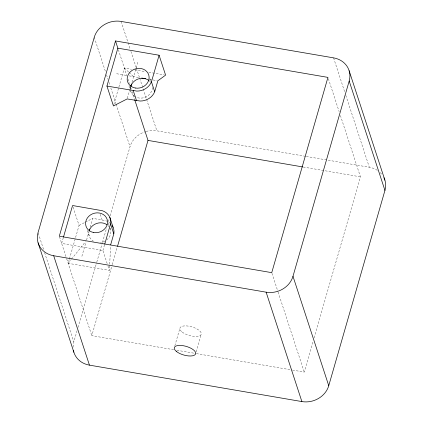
<?xml version="1.0" encoding="UTF-8"?>
<svg xmlns="http://www.w3.org/2000/svg" width="423" height="423" viewBox="0 0 423 423"><rect width="100%" height="100%" fill="white"/><g stroke="black" fill="none" stroke-linecap="round" stroke-linejoin="round"><path stroke-width="0.32" stroke-dasharray="2.12 1.59" d="M69.25 259.521L68.161 263.312L109.404 270.382L110.583 246.128M63.297 237.737L61.658 243.421L102.9 250.495L107.167 263.545M69.435 258.887L79.069 225.406L72.973 206.762M113.808 104.687L118.72 87.63M118.9 87.001L124.357 68.05L131.442 69.266M81.888 256.275L86.022 241.903M86.556 240.047L89.015 231.503A11.109 9.798 -18.1 0 0 93.388 241.179M90.273 227.135L92.801 218.363L105.655 220.679A14.329 12.642 -18.1 0 1 107.812 221.626M127.349 98.305L129.877 89.533M130.057 88.904L130.776 86.398A11.109 9.798 -18.1 0 0 133.652 95.767M132.008 82.125L135.926 68.515M136.106 67.886L138.083 61.012M73.084 347.146A22.213 19.595 -18.1 0 1 73.819 341.969L77.282 329.924M78.012 327.386L96.624 262.725M96.804 262.091L102.281 243.072M102.461 242.437L106.659 227.854M108.484 221.515L109.393 218.347M110.123 215.809L130.009 146.707A22.213 19.595 -18.1 0 1 145.501 131.622M102.9 250.495L104.539 244.795M173.668 349.705L91.812 335.666L112.063 265.295M112.243 264.666L117.351 246.91M174.852 345.765L179.923 328.126M196.214 351.857L201.285 334.223M292.557 370.093L304.248 372.103L313.189 341.038M314.104 337.866L360.444 176.84L340.409 115.542M68.161 263.312L71.059 259.706M71.471 259.193L85.552 241.686M79.069 225.406L84.79 222.472M85.361 222.175L92.801 218.363M134.667 69.816L145.618 71.693M148.843 72.248L164.309 74.903M116.611 73.724L126.667 75.447M129.184 75.881L139.833 77.705M149.404 79.35L157.203 80.687M146.115 131.437A22.213 19.595 -18.1 0 1 156.875 130.823L305.649 156.341M306.3 156.452L369.316 167.259A22.213 19.595 -18.1 0 1 377.771 170.628M303.275 167.032L360.444 176.84M176.914 350.265L195.759 353.496M196.404 353.607L291.907 369.982M124.357 68.05L128.507 71.915M128.973 72.344L133.583 76.637M333.557 57.861L344.798 92.24M345.818 95.371L369.316 167.259M328.348 78.636L339.183 111.788M271.947 273.274L277.879 291.415M278.08 292.039L304.248 372.103M149.969 78.699L150.784 81.19M121.121 21.43L127.862 42.057M128.063 42.681L130.11 48.936M130.924 51.432L136.238 67.685M136.444 68.314L139.505 77.689M139.712 78.313L156.875 130.823M118.361 49.713L126.948 75.981M127.968 79.106L129.401 83.484M130.628 87.238L131.241 89.116M132.061 91.617L134.514 99.125M128.967 85.932L130.792 91.527M94.255 37.309L105.697 72.317M106.517 74.818L107.944 79.196M108.965 82.321L109.985 85.446M110.805 87.947L115.913 103.572M116.119 104.201L130.009 146.707M108.388 223.196L108.997 225.057M110.012 228.166L110.419 229.409M100.283 214.355L102.112 219.949M107.981 266.03L109.404 270.382M87.381 230.424L89.211 236.018M59.511 236.843L66.533 258.337M66.739 258.961L91.812 335.666M38.266 233.2L43.781 250.078M44.6 252.579L73.819 341.969M380.166 172.568A22.213 19.595 -18.1 0 1 382.323 175.027M108.796 222.228A14.329 12.642 -18.1 0 1 110.154 223.275M109.954 228.214A11.109 9.798 -18.1 0 1 106.755 239.926M104.835 241.189A11.109 9.798 -18.1 0 1 100.42 242.564M108.05 225.607A11.109 9.798 -18.1 0 1 109.314 227.098M152.386 87.455A11.109 9.798 -18.1 0 1 135.936 97.179M135.445 96.946A11.109 9.798 -18.1 0 1 134.07 96.09M149.631 81.116A11.109 9.798 -18.1 0 1 150.514 82.083M182.218 332.081A11.109 4.489 16.1 0 0 200.618 335.238A11.109 4.489 16.1 0 0 188.981 326.202A11.109 4.489 16.1 0 0 182.218 332.081"/><path stroke-width="0.63" d="M115.5 40.952L59.305 236.214L271.746 272.65L327.941 77.388L115.5 40.952L117.954 48.46M63.476 237.102L72.566 205.52L102.403 210.733A14.329 12.642 -18.1 0 1 110.551 223.904L113.803 233.845L110.646 244.817M106.945 86.059L117.853 48.159L159.096 55.233L165.599 75.12L157.853 80.798L154.691 91.765A14.329 12.642 -18.1 0 1 140.087 101.034L127.17 98.929L113.449 105.951L106.945 86.059L136.835 91.088A14.329 12.642 -18.1 0 0 151.445 81.824L159.096 55.233M89.734 229.012L89.19 230.895A11.109 9.798 -18.1 0 1 107.141 224.846M131.479 83.96L130.776 86.398A11.109 9.798 -18.1 0 1 149.145 80.677M104.724 244.161L110.551 223.904M117.536 246.276L148.002 140.404L134.715 99.749M328.745 385.691L292.991 276.293L349.181 81.031A22.213 19.595 -18.1 0 0 333.557 57.861L121.121 21.43A22.213 19.595 -18.1 0 0 94.255 37.309L38.059 232.571A22.213 19.595 -18.1 0 0 53.684 255.741L89.443 365.139L301.879 401.57A22.213 19.595 -18.1 0 0 328.745 385.691L384.941 190.429A22.213 19.595 -18.1 0 0 383.973 177.787M141.71 78.028L145.507 78.678M148.002 140.404L302.625 166.921M53.684 255.741L266.125 292.177A22.213 19.595 -18.1 0 0 292.991 276.293M349.144 70.778L384.904 180.177M349.181 81.031L384.941 190.429M266.125 292.177L301.879 401.57M151.445 81.824L154.691 91.765M133.224 90.591L136.476 100.537M109.827 217.369L113.078 227.315M38.096 242.823L73.856 352.222M89.443 365.139A22.213 19.595 -18.1 0 1 73.391 350.355M112.312 225.845A14.329 12.642 -18.1 0 1 113.803 233.845M176.603 351.608A11.109 4.489 16.1 0 0 194.998 354.765A11.109 4.489 16.1 0 0 183.36 345.728A11.109 4.489 16.1 0 0 176.603 351.608M93.753 232.534A11.109 9.798 -18.1 0 0 107.167 219.463A11.109 9.798 -18.1 0 0 88.772 216.312A11.109 9.798 -18.1 0 0 93.753 232.534M135.339 88.037A11.109 9.798 -18.1 0 0 148.753 74.971A11.109 9.798 -18.1 0 0 130.353 71.815A11.109 9.798 -18.1 0 0 135.339 88.037"/></g></svg>
